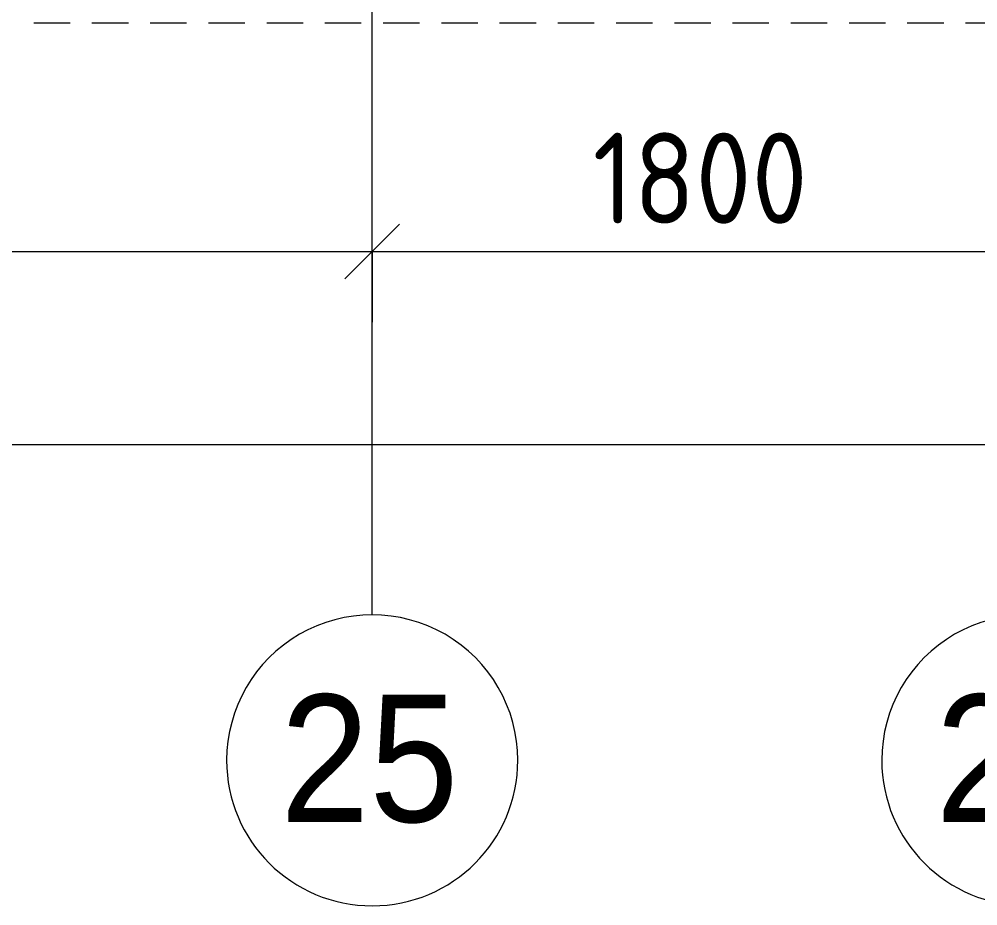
# Model space of a CAD drawing. Header units: millimetres. Extents: x 81037 to 284518, y -8553 to 29000.
# Drawn here: x 91890 to 94524, y -2706 to -269 of the extents above; entities that cross this region are included whole.
import ezdxf

# ---------------------------------------------------------------- set-up
doc = ezdxf.new("R2010")
doc.units = ezdxf.units.MM
doc.linetypes.add('200_ШТРИХ__ш1_п0_6_', pattern=[160, 100, -60])
for name, color, linetype, lineweight in [('A-ANNO-DIMS', 7, 'Continuous', 9), ('A-ANNO-DIMS-100', 7, 'Continuous', 9), ('A-DETL-MBND-1', 7, '200_ШТРИХ__ш1_п0_6_', 9), ('Оси', 7, 'Continuous', 9), ('Оси-1', 7, 'Continuous', 20)]:
    doc.layers.add(name, color=color, linetype=linetype, lineweight=lineweight)
doc.styles.add('Arial', font='arial.ttf', dxfattribs={"width": 0.9, "height": 349.9999999999996})
doc.styles.add('ISOCPEUR', font='isocpeur.ttf', dxfattribs={"width": 0.9, "height": 250})
doc.dimstyles.new('ISO-2_5_0_9К_БОЛЬШОЙ', dxfattribs={"dimscale": 304.8, "dimtxt": 248.9952939525788, "dimasz": 0.4921259842519685, "dimexe": 0.3937007874015748, "dimexo": 0.9842519685039369, "dimgap": 0, "dimtad": 1, "dimdec": 0, "dimrnd": 10, "dimzin": 0, "dimdsep": 46, "dimtxsty": 'ISOCPEUR', "dimblk1": 'OBLIQUE', "dimblk2": 'OBLIQUE', "dimsah": 1, "dimcen": 0.09, "dimdle": 0.3937007874015748, "dimazin": 0, "dimtfac": 1, "dimtdec": 4, "dimtix": 1, "dimtmove": 0, "dimatfit": 3, "dimfxl": 1, "dimtvp": 1, "dimtolj": 1, "dimtzin": 0, "dimarcsym": 2})

# ---------------------------------------------------------------- blocks, each defined once
blk = doc.blocks.new('Ось сетки - D8-29747960-План монтажа стен и перегородок 2 этажа в осях 23_33')
at = {"layer": 'Оси-1'}
for centre, start, end in [((0, -2.710563210106287e-17), 359.9999999999996, 179.9999999999998), ((5.287437154777308e-16, -2.710563210106287e-17), 179.9999999999998, 359.9999999999993)]:
    blk.add_arc(centre, 4.000000000000003, start, end, dxfattribs=at)
blk = doc.blocks.new('DIMBLOCK16-План монтажа стен и перегородок 2 этажа в осях 23_33')
at = {"layer": 'A-ANNO-DIMS-100'}
for p, q in [((89359.99996564252, -1101.652001424649), (89359.99996564252, -787.7180186026178)), ((92859.99996564332, -1101.652001424657), (92859.99996564332, -787.7180186026178)), ((89359.99996564252, -907.7180186026177), (92859.99996564332, -907.7180186026177)), ((89359.99996564252, -907.7180186026177), (89359.99996564252, -1101.652001424648)), ((92859.99996564332, -907.7180186026177), (92859.99996564332, -1101.652001424657))]:
    blk.add_line(p, q, dxfattribs=at)
at = {"layer": 'A-ANNO-DIMS-100', "lineweight": 20}
for p, q in [((89359.99996564252, -907.7180186026177), (89434.99996564252, -832.7180186026178)), ((92859.99996564332, -907.7180186026177), (92934.99996564332, -832.7180186026178)), ((89359.99996564252, -907.7180186026177), (89284.99996564252, -982.7180186026176)), ((92859.99996564332, -907.7180186026177), (92784.99996564332, -982.7180186026176))]:
    blk.add_line(p, q, dxfattribs=at)
at = {"layer": 'A-ANNO-DIMS-100', "color": 0, "insert": (90793.96747716465, -581.1040820018243), "char_height": 250, "width": 758.4779723478551, "attachment_point": 1, "line_spacing_factor": 1.149209049011902, "style": 'ISOCPEUR'}
blk.add_mtext('3500', dxfattribs=at)
blk = doc.blocks.new('_Oblique')
at = {"color": 0, "linetype": 'ByBlock', "lineweight": -2}
blk.add_line((-0.5, -0.5), (0.5, 0.5), dxfattribs=at)
blk = doc.blocks.new('DIMBLOCK17-План монтажа стен и перегородок 2 этажа в осях 23_33')
at = {"layer": 'A-ANNO-DIMS-100'}
for p, q in [((92859.99996564332, -1101.652001424657), (92859.99996564332, -787.7180186026178)), ((94659.99996564277, -1101.652001424662), (94659.99996564277, -787.7180186026178)), ((92859.99996564332, -907.7180186026177), (94659.99996564277, -907.7180186026177)), ((92859.99996564332, -907.7180186026177), (92859.99996564332, -1101.652001424657)), ((94659.99996564277, -907.7180186026177), (94659.99996564277, -1101.652001424662))]:
    blk.add_line(p, q, dxfattribs=at)
at = {"layer": 'A-ANNO-DIMS-100', "lineweight": 20}
for p, q in [((92859.99996564332, -907.7180186026177), (92934.99996564332, -832.7180186026178)), ((94659.99996564277, -907.7180186026177), (94734.99996564277, -832.7180186026178)), ((92859.99996564332, -907.7180186026177), (92784.99996564332, -982.7180186026176)), ((94659.99996564277, -907.7180186026177), (94584.99996564277, -982.7180186026176))]:
    blk.add_line(p, q, dxfattribs=at)
at = {"layer": 'A-ANNO-DIMS-100', "color": 0, "insert": (93465.51514683374, -581.1040820018243), "char_height": 250, "width": 706.7635651423196, "attachment_point": 1, "line_spacing_factor": 1.149209049011902, "style": 'ISOCPEUR'}
blk.add_mtext('1800', dxfattribs=at)
blk = doc.blocks.new('DIMBLOCK26-План монтажа стен и перегородок 2 этажа в осях 23_33')
at = {"layer": 'A-ANNO-DIMS-100'}
for p, q in [((84559.99996564252, -1632.474273550875), (84559.99996564252, -1318.540290728918)), ((125009.9999656426, -1632.474273550996), (125009.9999656426, -1318.540290728918)), ((84439.99996564252, -1438.540290728918), (125129.9999656425, -1438.540290728918)), ((84559.99996564252, -1438.540290728918), (84559.99996564252, -1632.474273550875)), ((125009.9999656425, -1438.540290728918), (125009.9999656425, -1632.474273550996))]:
    blk.add_line(p, q, dxfattribs=at)
at = {"layer": 'A-ANNO-DIMS-100', "lineweight": 20}
for p, q in [((84559.99996564252, -1438.540290728918), (84634.99996564252, -1363.540290728918)), ((125009.9999656426, -1438.540290728918), (125084.9999656426, -1363.540290728918)), ((84559.99996564252, -1438.540290728918), (84484.99996564252, -1513.540290728918)), ((125009.9999656426, -1438.540290728918), (124934.9999656426, -1513.540290728918))]:
    blk.add_line(p, q, dxfattribs=at)
at = {"layer": 'A-ANNO-DIMS-100', "color": 0, "insert": (104366.0174998569, -1111.926354128124), "char_height": 250, "width": 1005.557917885414, "attachment_point": 1, "line_spacing_factor": 1.149209049011902, "style": 'ISOCPEUR'}
blk.add_mtext('40450', dxfattribs=at)

msp = doc.modelspace()

# ---------------------------------------------------------------- linework, layer by layer
at = {"layer": 'A-DETL-MBND-1'}
msp.add_line((108029.9999403937, -279.9999946646499), (89180.00000000144, -279.999994664589), dxfattribs=at)
at = {"layer": 'Оси'}
msp.add_line((92859.99996564332, -1906.258590699899), (92859.99996564332, 593.7414093001015), dxfattribs=at)

# ---------------------------------------------------------------- block references
at = {"layer": 'Оси-1', "xscale": 99.99999999999993, "yscale": 99.99999999999993, "zscale": 99.99999999999993}
for p in [(92859.99996564325, -2306.258590699897), (94659.99996564272, -2306.258590699903)]:
    msp.add_blockref('Ось сетки - D8-29747960-План монтажа стен и перегородок 2 этажа в осях 23_33', p, dxfattribs=at)

# ---------------------------------------------------------------- texts
at = {"layer": 'Оси', "char_height": 349.9999999999996, "width": 606.0757499999993, "attachment_point": 1, "style": 'Arial'}
for s, insert in [('25', (92607.38397670108, -2125.611966307051)), ('26', (94407.38397670056, -2125.611966307057))]:
    msp.add_mtext(s, dxfattribs=dict(at, insert=insert))

# ---------------------------------------------------------------- dimensions: what is measured, and where the dimension line sits
at = {"layer": 'A-ANNO-DIMS'}
for base, p1, p2, override, picture, middle in [((92859.99996564332, -907.7180186026177), (89359.99996564252, -801.6520014246486), (92859.99996564332, -801.6520014246572), {"dimpost": '<>', "dimfxl": 3500.0000000008}, 'DIMBLOCK16-План монтажа стен и перегородок 2 этажа в осях 23_33', (91109.99996564293, -782.7180186026177)), ((94659.99996564277, -907.7180186026177), (92859.99996564332, -801.6520014246572), (94659.99996564277, -801.6520014246615), {"dimpost": '<>', "dimfxl": 1799.999999999447}, 'DIMBLOCK17-План монтажа стен и перегородок 2 этажа в осях 23_33', (93759.99996564304, -782.7180186026177)), ((125009.9999656425, -1438.540290728918), (84559.99996564252, -1332.474273550875), (125009.9999656425, -1332.474273550996), {"dimpost": '<>', "dimfxl": 40450.00000000003}, 'DIMBLOCK26-План монтажа стен и перегородок 2 этажа в осях 23_33', (104784.9999656425, -1313.540290728918))]:
    dim = msp.add_linear_dim(base=base, p1=p1, p2=p2, dimstyle='ISO-2_5_0_9К_БОЛЬШОЙ', override=override, dxfattribs=at)
    dim.commit()
    dim.dimension.update_dxf_attribs({"geometry": picture, "text_midpoint": middle})

doc.saveas('drawing.dxf')
